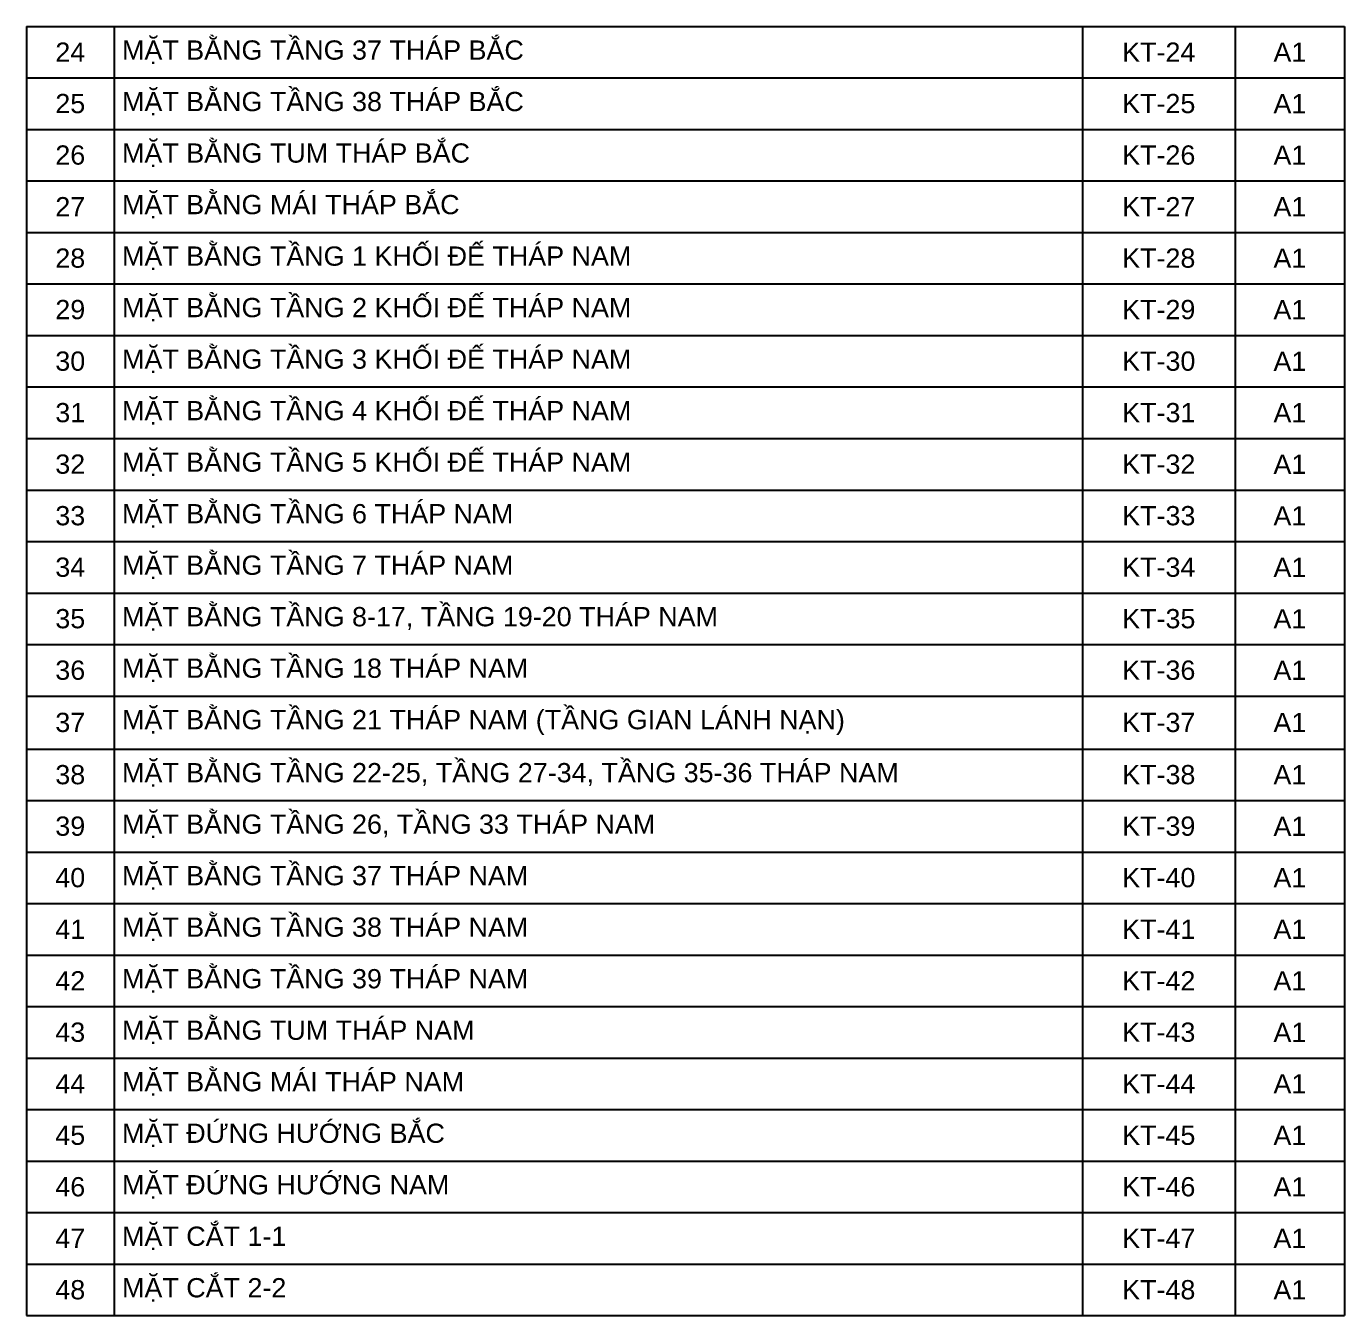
# Model space of a CAD drawing. Header units: inches. Extents: x -132928 to 319841, y -173967 to 450.
# Drawn here: x 2186 to 2379.3, y 261.2 to 450.2 of the extents above; entities that cross this region are included whole.
import ezdxf

# ---------------------------------------------------------------- set-up
doc = ezdxf.new("R2010")
doc.units = ezdxf.units.IN
doc.header["$MEASUREMENT"] = 0
doc.layers.add('KT-Net thay', color=7, linetype='Continuous', lineweight=15)
doc.styles.get("Standard").update_dxf_attribs({"font": 'arial.ttf'})

# ---------------------------------------------------------------- blocks, each defined once
blk = doc.blocks.new('*T16')
at = {"layer": 'KT-Net thay', "linetype": 'ByBlock', "lineweight": -2, "transparency": 16777216}
for p, q in [((0, 0), (193.34, 0)), ((0, 0), (0, -189.03)), ((12.88, 0), (12.88, -189.03)), ((154.88, 0), (154.88, -189.03)), ((177.28, 0), (177.28, -189.03)), ((193.34, 0), (193.34, -189.03)), ((0, -7.55), (193.34, -7.55)), ((0, -15.11), (193.34, -15.11)), ((0, -22.66), (193.34, -22.66)), ((0, -30.21), (193.34, -30.21)), ((0, -37.77), (193.34, -37.77)), ((0, -45.32), (193.34, -45.32)), ((0, -52.87), (193.34, -52.87)), ((0, -60.43), (193.34, -60.43)), ((0, -67.98), (193.34, -67.98)), ((0, -75.53), (193.34, -75.53)), ((0, -83.09), (193.34, -83.09)), ((0, -90.64), (193.34, -90.64)), ((0, -98.19), (193.34, -98.19)), ((0, -105.95), (193.34, -105.95)), ((0, -113.5), (193.34, -113.5)), ((0, -121.06), (193.34, -121.06)), ((0, -128.61), (193.34, -128.61)), ((0, -136.16), (193.34, -136.16)), ((0, -143.71), (193.34, -143.71)), ((0, -151.27), (193.34, -151.27)), ((0, -158.82), (193.34, -158.82)), ((0, -166.37), (193.34, -166.37)), ((0, -173.93), (193.34, -173.93)), ((0, -181.48), (193.34, -181.48)), ((0, -189.03), (193.34, -189.03))]:
    blk.add_line(p, q, dxfattribs=at)
at = {"layer": 'KT-Net thay', "color": 0, "transparency": 16777216, "char_height": 2.8222}
for s, insert, width, attachment_point in [('{\\fArial|b0|i0|c162; MẶT BẰNG TẦNG 37 THÁP BẮC', (12.94, -3.78), 141.8767, 4), ('{\\fArial|b0|i0|c162;24', (6.44, -3.78), 12.76, 5), ('{\\fArial|b0|i0|c162;KT-24', (166.08, -3.78), 22.285, 5), ('{\\fArial|b0|i0|c162;A1', (185.31, -3.78), 15.935, 5), ('{\\fArial|b0|i0|c162; MẶT BẰNG TẦNG 38 THÁP BẮC', (12.94, -11.33), 141.8767, 4), ('{\\fArial|b0|i0|c162;25', (6.44, -11.33), 12.76, 5), ('{\\fArial|b0|i0|c162;KT-25', (166.08, -11.33), 22.285, 5), ('{\\fArial|b0|i0|c162;A1', (185.31, -11.33), 15.935, 5), ('{\\fArial|b0|i0|c162; MẶT BẰNG TUM THÁP BẮC', (12.94, -18.88), 141.8767, 4), ('{\\fArial|b0|i0|c162;26', (6.44, -18.88), 12.76, 5), ('{\\fArial|b0|i0|c162;KT-26', (166.08, -18.88), 22.285, 5), ('{\\fArial|b0|i0|c162;A1', (185.31, -18.88), 15.935, 5), ('{\\fArial|b0|i0|c162;27', (6.44, -26.44), 12.76, 5), ('{\\fArial|b0|i0|c162; MẶT BẰNG MÁI THÁP BẮC', (12.94, -26.44), 141.8767, 4), ('{\\fArial|b0|i0|c162;KT-27', (166.08, -26.44), 22.285, 5), ('{\\fArial|b0|i0|c162;A1', (185.31, -26.44), 15.935, 5), ('{\\fArial|b0|i0|c162;28', (6.44, -33.99), 12.76, 5), ('{\\fArial|b0|i0|c162; MẶT BẰNG TẦNG 1 KHỐI ĐẾ THÁP NAM', (12.94, -33.99), 141.8767, 4), ('{\\fArial|b0|i0|c162;KT-28', (166.08, -33.99), 22.285, 5), ('{\\fArial|b0|i0|c162;A1', (185.31, -33.99), 15.935, 5), ('{\\fArial|b0|i0|c162;29', (6.44, -41.54), 12.76, 5), ('{\\fArial|b0|i0|c162; MẶT BẰNG TẦNG 2 KHỐI ĐẾ THÁP NAM', (12.94, -41.54), 141.8767, 4), ('{\\fArial|b0|i0|c162;KT-29', (166.08, -41.54), 22.285, 5), ('{\\fArial|b0|i0|c162;A1', (185.31, -41.54), 15.935, 5), ('{\\fArial|b0|i0|c162;30', (6.44, -49.1), 12.76, 5), ('{\\fArial|b0|i0|c162; MẶT BẰNG TẦNG 3 KHỐI ĐẾ THÁP NAM', (12.94, -49.1), 141.8767, 4), ('{\\fArial|b0|i0|c162;KT-30', (166.08, -49.1), 22.285, 5), ('{\\fArial|b0|i0|c162;A1', (185.31, -49.1), 15.935, 5), ('{\\fArial|b0|i0|c162; MẶT BẰNG TẦNG 4 KHỐI ĐẾ THÁP NAM', (12.94, -56.65), 141.8767, 4), ('{\\fArial|b0|i0|c162;31', (6.44, -56.65), 12.76, 5), ('{\\fArial|b0|i0|c162;KT-31', (166.08, -56.65), 22.285, 5), ('{\\fArial|b0|i0|c162;A1', (185.31, -56.65), 15.935, 5), ('{\\fArial|b0|i0|c162; MẶT BẰNG TẦNG 5 KHỐI ĐẾ THÁP NAM', (12.94, -64.2), 141.8767, 4), ('{\\fArial|b0|i0|c162;32', (6.44, -64.2), 12.76, 5), ('{\\fArial|b0|i0|c162;KT-32', (166.08, -64.2), 22.285, 5), ('{\\fArial|b0|i0|c162;A1', (185.31, -64.2), 15.935, 5), ('{\\fArial|b0|i0|c162; MẶT BẰNG TẦNG 6 THÁP NAM', (12.94, -71.76), 141.8767, 4), ('{\\fArial|b0|i0|c162;33', (6.44, -71.76), 12.76, 5), ('{\\fArial|b0|i0|c162;KT-33', (166.08, -71.76), 22.285, 5), ('{\\fArial|b0|i0|c162;A1', (185.31, -71.76), 15.935, 5), ('{\\fArial|b0|i0|c162; MẶT BẰNG TẦNG 7 THÁP NAM', (12.94, -79.31), 141.8767, 4), ('{\\fArial|b0|i0|c162;34', (6.44, -79.31), 12.76, 5), ('{\\fArial|b0|i0|c162;KT-34', (166.08, -79.31), 22.285, 5), ('{\\fArial|b0|i0|c162;A1', (185.31, -79.31), 15.935, 5), ('{\\fArial|b0|i0|c162; MẶT BẰNG TẦNG 8-17, TẦNG 19-20 THÁP NAM', (12.94, -86.86), 141.8767, 4), ('{\\fArial|b0|i0|c162;35', (6.44, -86.86), 12.76, 5), ('{\\fArial|b0|i0|c162;KT-35', (166.08, -86.86), 22.285, 5), ('{\\fArial|b0|i0|c162;A1', (185.31, -86.86), 15.935, 5), ('{\\fArial|b0|i0|c162; MẶT BẰNG TẦNG 18 THÁP NAM', (12.94, -94.41), 141.8767, 4), ('{\\fArial|b0|i0|c162;36', (6.44, -94.41), 12.76, 5), ('{\\fArial|b0|i0|c162;KT-36', (166.08, -94.41), 22.285, 5), ('{\\fArial|b0|i0|c162;A1', (185.31, -94.41), 15.935, 5), ('{\\fArial|b0|i0|c162; MẶT BẰNG TẦNG 21 THÁP NAM (TẦNG GIAN LÁNH NẠN)', (12.94, -102.07), 141.8767, 4), ('{\\fArial|b0|i0|c162;37', (6.44, -102.07), 12.76, 5), ('{\\fArial|b0|i0|c162;KT-37', (166.08, -102.07), 22.285, 5), ('{\\fArial|b0|i0|c162;A1', (185.31, -102.07), 15.935, 5), ('{\\fArial|b0|i0|c162;38', (6.44, -109.73), 12.76, 5), ('{\\fArial|b0|i0|c162; MẶT BẰNG TẦNG 22-25, TẦNG 27-34, TẦNG 35-36 THÁP NAM', (12.94, -109.73), 141.8767, 4), ('{\\fArial|b0|i0|c162;KT-38', (166.08, -109.73), 22.285, 5), ('{\\fArial|b0|i0|c162;A1', (185.31, -109.73), 15.935, 5), ('{\\fArial|b0|i0|c162;39', (6.44, -117.28), 12.76, 5), ('{\\fArial|b0|i0|c162; MẶT BẰNG TẦNG 26, TẦNG 33 THÁP NAM', (12.94, -117.28), 141.8767, 4), ('{\\fArial|b0|i0|c162;KT-39', (166.08, -117.28), 22.285, 5), ('{\\fArial|b0|i0|c162;A1', (185.31, -117.28), 15.935, 5), ('{\\fArial|b0|i0|c162;40', (6.44, -124.83), 12.76, 5), ('{\\fArial|b0|i0|c162; MẶT BẰNG TẦNG 37 THÁP NAM', (12.94, -124.83), 141.8767, 4), ('{\\fArial|b0|i0|c162;KT-40', (166.08, -124.83), 22.285, 5), ('{\\fArial|b0|i0|c162;A1', (185.31, -124.83), 15.935, 5), ('{\\fArial|b0|i0|c162;41', (6.44, -132.38), 12.76, 5), ('{\\fArial|b0|i0|c162; MẶT BẰNG TẦNG 38 THÁP NAM', (12.94, -132.38), 141.8767, 4), ('{\\fArial|b0|i0|c162;KT-41', (166.08, -132.38), 22.285, 5), ('{\\fArial|b0|i0|c162;A1', (185.31, -132.38), 15.935, 5), ('{\\fArial|b0|i0|c162;42', (6.44, -139.94), 12.76, 5), ('{\\fArial|b0|i0|c162; MẶT BẰNG TẦNG 39 THÁP NAM', (12.94, -139.94), 141.8767, 4), ('{\\fArial|b0|i0|c162;KT-42', (166.08, -139.94), 22.285, 5), ('{\\fArial|b0|i0|c162;A1', (185.31, -139.94), 15.935, 5), ('{\\fArial|b0|i0|c162; MẶT BẰNG TUM THÁP NAM', (12.94, -147.49), 141.8767, 4), ('{\\fArial|b0|i0|c162;43', (6.44, -147.49), 12.76, 5), ('{\\fArial|b0|i0|c162;KT-43', (166.08, -147.49), 22.285, 5), ('{\\fArial|b0|i0|c162;A1', (185.31, -147.49), 15.935, 5), ('{\\fArial|b0|i0|c162; MẶT BẰNG MÁI THÁP NAM', (12.94, -155.04), 141.8767, 4), ('{\\fArial|b0|i0|c162;44', (6.44, -155.04), 12.76, 5), ('{\\fArial|b0|i0|c162;KT-44', (166.08, -155.04), 22.285, 5), ('{\\fArial|b0|i0|c162;A1', (185.31, -155.04), 15.935, 5), ('{\\fArial|b0|i0|c162; MẶT ĐỨNG HƯỚNG BẮC ', (12.94, -162.6), 141.8767, 4), ('{\\fArial|b0|i0|c162;45', (6.44, -162.6), 12.76, 5), ('{\\fArial|b0|i0|c162;KT-45', (166.08, -162.6), 22.285, 5), ('{\\fArial|b0|i0|c162;A1', (185.31, -162.6), 15.935, 5), ('{\\fArial|b0|i0|c162; MẶT ĐỨNG HƯỚNG NAM', (12.94, -170.15), 141.8767, 4), ('{\\fArial|b0|i0|c162;46', (6.44, -170.15), 12.76, 5), ('{\\fArial|b0|i0|c162;KT-46', (166.08, -170.15), 22.285, 5), ('{\\fArial|b0|i0|c162;A1', (185.31, -170.15), 15.935, 5), ('{\\fArial|b0|i0|c162; MẶT CẮT 1-1', (12.94, -177.7), 141.8767, 4), ('{\\fArial|b0|i0|c162;47', (6.44, -177.7), 12.76, 5), ('{\\fArial|b0|i0|c162;KT-47', (166.08, -177.7), 22.285, 5), ('{\\fArial|b0|i0|c162;A1', (185.31, -177.7), 15.935, 5), ('{\\fArial|b0|i0|c162; MẶT CẮT 2-2', (12.94, -185.25), 141.8767, 4), ('{\\fArial|b0|i0|c162;48', (6.44, -185.25), 12.76, 5), ('{\\fArial|b0|i0|c162;KT-48', (166.08, -185.25), 22.285, 5), ('{\\fArial|b0|i0|c162;A1', (185.31, -185.25), 15.935, 5)]:
    blk.add_mtext(s, dxfattribs=dict(at, insert=insert, width=width, attachment_point=attachment_point))

msp = doc.modelspace()

# ---------------------------------------------------------------- block references
msp.add_blockref('*T16', (2186, 450.23))

doc.saveas('drawing.dxf')
